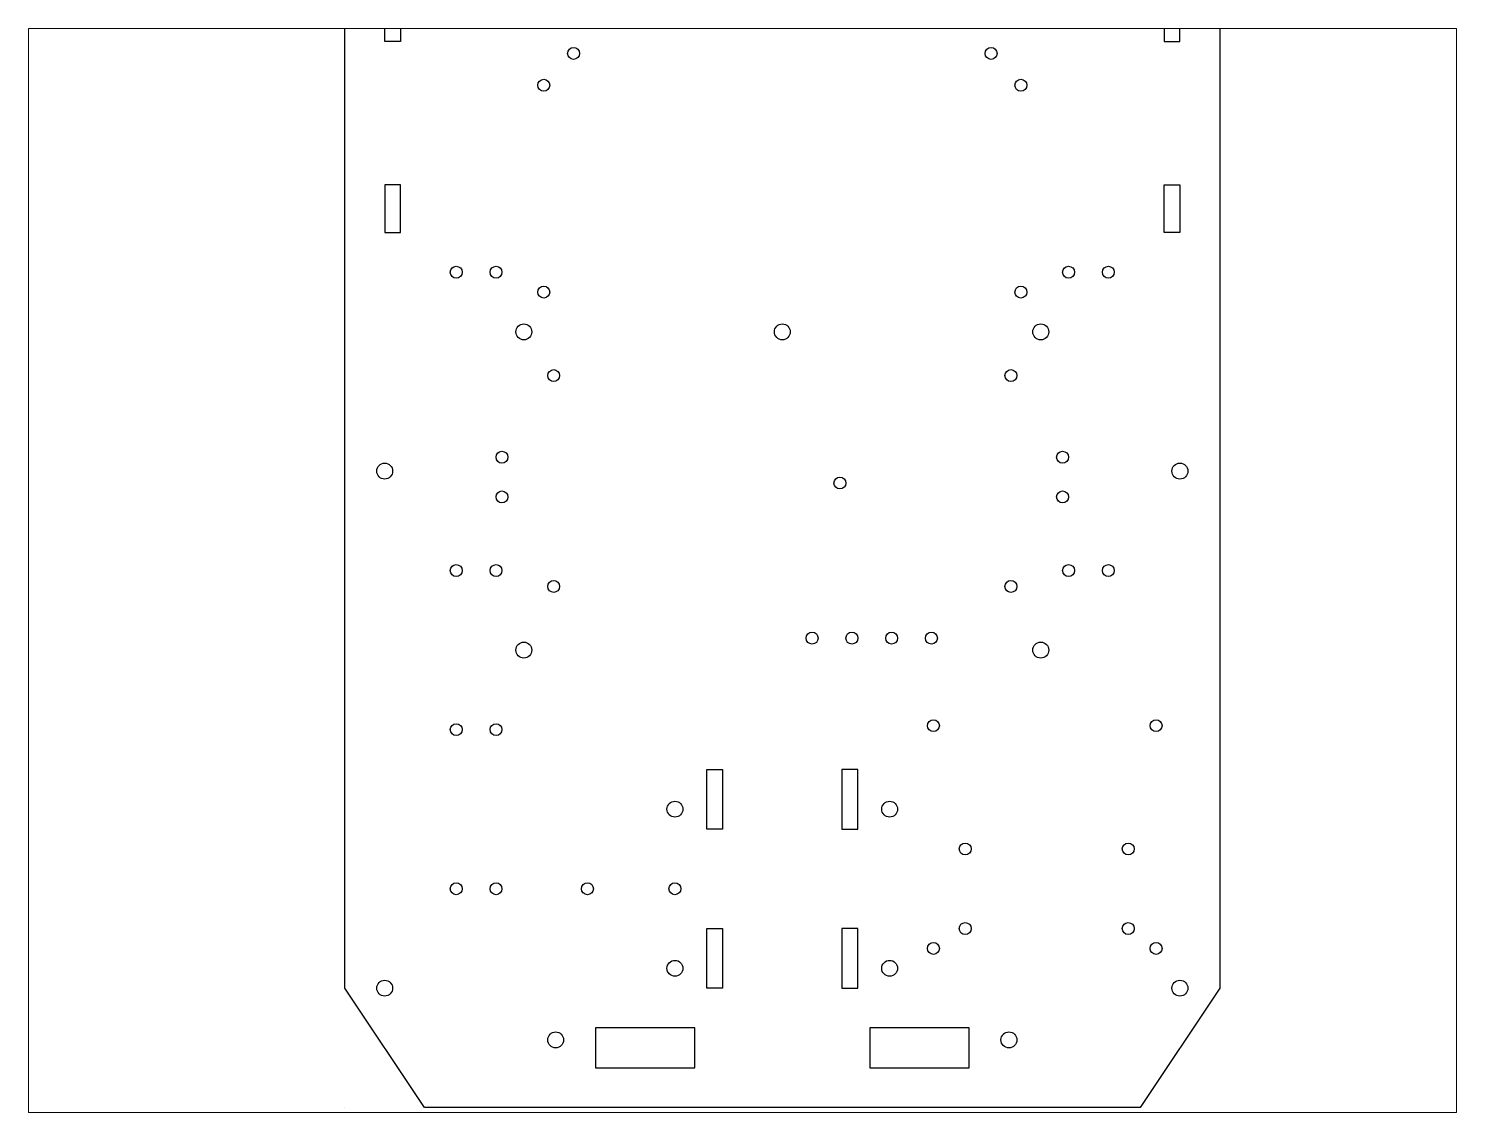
# Paper-space layout 'Layout1' of a CAD drawing. Header units: millimetres. Extents: x 26 to 231, y 20 to 176.
# The model-space entities are those that its viewports show. They can reach past a viewport. Long polylines and large blocks are cut down to what shows.
import ezdxf

# ---------------------------------------------------------------- set-up
doc = ezdxf.new("R2010")
doc.units = ezdxf.units.MM

# ---------------------------------------------------------------- blocks, each defined once
blk = doc.blocks.new('*U2')
for centre in [(-5, 0), (5, 0)]:
    blk.add_circle(centre, 1.5)
blk = doc.blocks.new('Wire Staple')
for centre in [(-5, 0), (5, 0)]:
    blk.add_circle(centre, 1.5)

msp = doc.modelspace()

# ---------------------------------------------------------------- linework, layer by layer
for p, q in [((0, 30), (0, 295)), ((220, 295), (220, 30)), ((20, 0), (0, 30)), ((220, 30), (200, 0)), ((200, 0), (20, 0))]:
    msp.add_line(p, q)
for points in [[(10, 280), (14, 280), (14, 268), (10, 268)], [(210, 280), (206, 280), (206, 268), (210, 268)], [(10, 220), (14, 220), (14, 232), (10, 232)], [(210, 220), (206, 220), (206, 232), (210, 232)], [(91, 85), (95, 85), (95, 70), (91, 70)], [(129, 85), (125, 85), (125, 70), (129, 70)], [(91, 45), (95, 45), (95, 30), (91, 30)], [(129, 45), (125, 45), (125, 30), (129, 30)], [(63, 10), (88, 10), (88, 20), (63, 20)], [(132, 10), (157, 10), (157, 20), (132, 20)], [(0, 0), (0, 0)]]:
    msp.add_lwpolyline(points, close=True)
for centre, radius in [((45, 275), 2), ((175, 275), 2), ((57.5, 265), 1.5), ((162.5, 265), 1.5), ((50, 257), 1.5), ((170, 257), 1.5), ((50, 205), 1.5), ((170, 205), 1.5), ((45, 195), 2), ((110, 195), 2), ((175, 195), 2), ((52.5, 184), 1.5), ((167.5, 184), 1.5), ((10, 160), 2), ((210, 160), 2), ((124.5, 157), 1.5), ((52.5, 131), 1.5), ((167.5, 131), 1.5), ((45, 115), 2), ((175, 115), 2), ((148, 96), 1.5), ((204, 96), 1.5), ((83, 75), 2), ((137, 75), 2), ((156, 65), 1.5), ((197, 65), 1.5), ((61, 55), 1.5), ((83, 55), 1.5), ((156, 45), 1.5), ((197, 45), 1.5), ((148, 40), 1.5), ((204, 40), 1.5), ((83, 35), 2), ((137, 35), 2), ((10, 30), 2), ((210, 30), 2), ((53, 17), 2), ((167, 17), 2)]:
    msp.add_circle(centre, radius)

# ---------------------------------------------------------------- block references
for name, p in [('Wire Staple', (33, 210)), ('*U2', (187, 210)), ('*U2', (33, 135)), ('*U2', (187, 135)), ('*U2', (122.5, 118)), ('*U2', (142.5, 118)), ('*U2', (33, 95)), ('*U2', (33, 55))]:
    msp.add_blockref(name, p)
at = {"rotation": 90}
for p in [(39.5, 158.5), (180.5, 158.5)]:
    msp.add_blockref('*U2', p, dxfattribs=at)

psp = doc.layouts.get("Layout1")

# ---------------------------------------------------------------- viewports
at = {"layer": '0'}
psp.add_viewport(center=(128.5, 97.5), size=(205.6, 156), view_center_point=(99.99, 135.01), view_height=272.482, dxfattribs=at)

doc.saveas('drawing.dxf')
